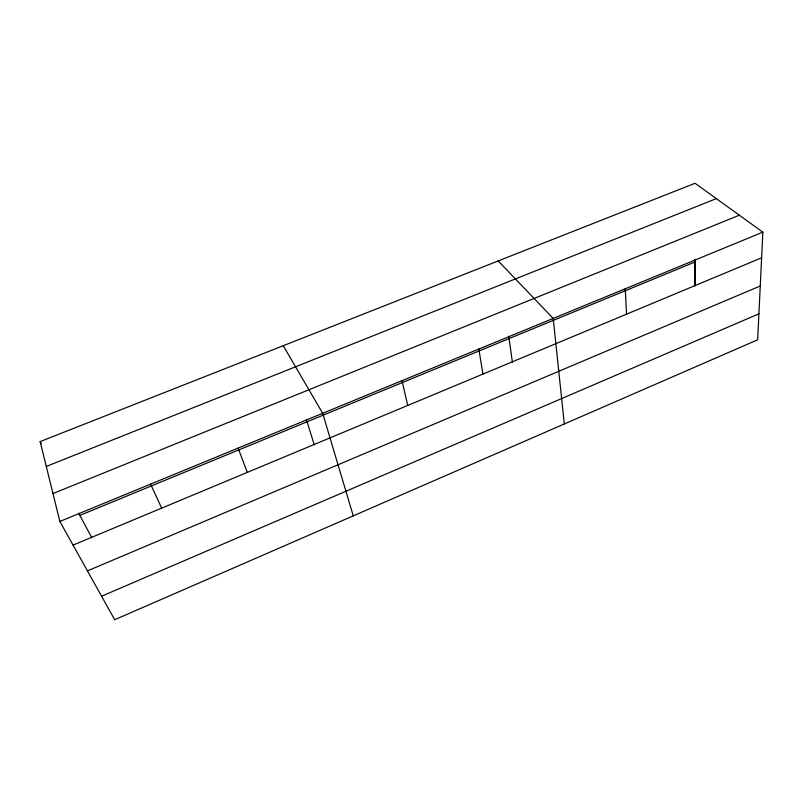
<?xml version="1.0" encoding="UTF-8"?>
<svg xmlns="http://www.w3.org/2000/svg" width="803" height="803" viewBox="0 0 803 803"><rect width="100%" height="100%" fill="white"/><g stroke="black" fill="none" stroke-linecap="round" stroke-linejoin="round"><path stroke-width="1.2" d="M695.007 285.948L695.027 259.54M695.097 285.577L695.107 260.031M762.85 232.157L757.671 339.789L114.688 619.725L59.864 521.458L40.15 441.59L695.067 183.275L762.85 232.157L59.864 521.458M101.579 596.227L758.925 313.822M87.437 570.883L760.26 285.978M73.053 545.096L761.615 257.823M79.828 515.416L695.027 261.989M52.978 493.554L739.352 215.214M46.283 466.453L716.326 198.612M498.191 260.925L553.197 318.43L564.308 423.974M283.248 345.702L322.676 413.304L353.27 515.847M40.15 441.59L41.284 443.708M78.654 513.237L91.813 537.719M150.573 484.129L161.674 508.128M238.12 448.094L247.284 472.405M306.334 419.447L314.274 444.822M402.022 380.642L407.703 405.475M478.829 349.044L482.944 374.088M508.741 336.176L512.384 362.103M625.256 288.779L626.541 314.174"/></g></svg>
